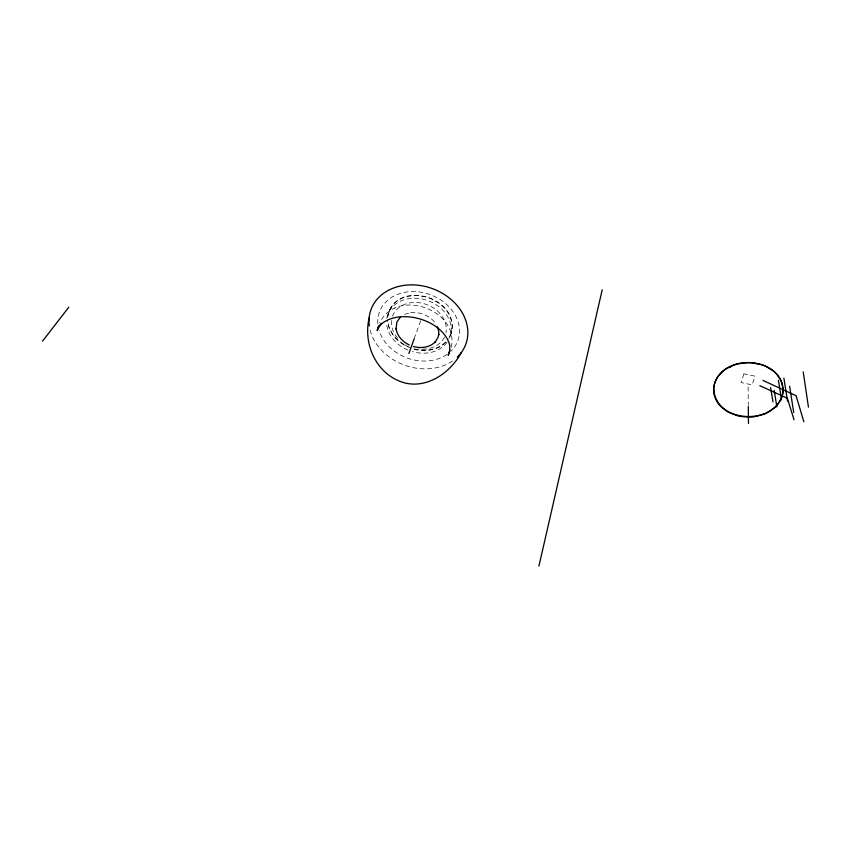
<?xml version="1.0" encoding="UTF-8"?>
<svg xmlns="http://www.w3.org/2000/svg" width="851" height="851" viewBox="0 0 851 851"><rect width="100%" height="100%" fill="white"/><g stroke="black" fill="none" stroke-linecap="round" stroke-linejoin="round"><path stroke-width="0.64" stroke-dasharray="4.25 3.19" d="M387.907 316.381C395.311 277.873 461.221 297.329 451.179 333.315M451.253 347.304C459.551 309.573 396.385 287.585 379.801 322.678M414.182 338.783L420.83 320.391M451.232 333.145L448.732 338.177M389.662 309.902L391.162 307.328A24.19 18.158 89.9 0 1 399.13 299.924A24.243 21.339 -76.3 0 1 410.342 296.105A24.275 23.456 -55.8 0 1 423.064 296.531A24.285 24.147 29.6 0 1 435.286 301.148A24.275 23.317 -82.9 0 1 445.062 309.211A24.232 21.105 -63 0 1 450.86 319.444A24.168 17.86 -49.1 0 1 451.838 330.199A24.094 14.095 -36.4 0 1 448.626 338.762M445.796 342.028C437.095 350.569 423.681 351.665 412.437 348.41M394.47 308.222L395.055 307.998M404.523 314.338L410.448 312.668L409.916 312.721C418.266 311.626 427.011 314.572 433.074 320.412L435.478 323.263M403.874 344.219C395.417 339.666 389.067 330.986 387.843 321.38M404.768 344.708L408.427 346.846M748.103 386.982L748.284 405.204M377.855 323.731A41.731 33.71 20 0 1 430.723 294.84A41.731 33.71 20 0 1 450.892 351.229M446.892 354.484A41.731 33.71 20 0 1 379.12 330.486M444.53 337.017A28.04 22.658 20 0 1 418.607 348.931M397.662 338.081A28.04 22.658 20 0 1 391.492 320.561M392.502 316.221A28.04 22.658 20 0 1 425.021 303.998A28.04 22.658 20 0 1 445.935 332.805M452.466 361.005A50.464 40.742 20 0 1 403.863 364.919A50.464 40.742 20 0 1 370.121 330.028M447.083 342.325A33.019 26.679 20 0 1 412.373 351.633M407.863 350.038A33.019 26.679 20 0 1 386.545 322.221M386.843 318.274A33.019 26.679 20 0 1 426.149 300.009A33.019 26.679 20 0 1 449.626 337.751M387.609 317.115A24.126 14.414 77.1 0 1 391.162 307.328M445.754 342.251A24.03 10.393 -23.3 0 1 439.786 346.921A23.977 7.319 -9.5 0 1 428.713 350.442A23.934 5.297 5.2 0 1 416.341 349.921A23.934 4.638 20.5 0 1 404.491 345.463A23.956 5.414 35.7 0 1 394.885 337.719A23.998 7.531 50.4 0 1 388.95 327.784A24.062 10.691 64.2 0 1 387.609 320.348M743.912 373.897L741.072 382.599L752.114 384.843L755.018 376.153L743.912 373.897"/><path stroke-width="1.28" d="M369.164 317.827C363.345 342.325 374.536 370.27 398.215 380.599C422.936 391.832 449.679 374.376 461.338 352.527M538.917 566.117L602.21 289.755M378.578 325.89L377.195 330.592L378.004 327.954L377.536 329.369L381.588 323.401L379.45 325.773C398.098 306.871 443.158 319.402 449.753 345.251L449.679 350.357L449.785 349.782L448.19 355.314L449.86 351.431M408.863 353.495L414.182 338.783M42.55 341.123L68.793 307.2M400.395 317.008L396.853 322.146L396.077 329.06L396.023 328.401C396.991 335.837 402.683 341.879 409.288 344.953M413.32 346.474C420.894 348.697 430.053 347.548 435.616 341.549L435.138 342.028L437.914 337.613L438.797 334.252L438.69 335.028L438.754 331.465L437.488 326.763M759.858 385.684L787.398 398.3L794.026 419.788M762.985 380.408L796.089 395.726L803.865 421.788M774.165 390.332L776.899 406.938M770.58 387.599L772.985 401.98M778.442 380.45L781.59 399.927M783.888 378.142L787.537 401.108M789.611 386.205L793.749 412.607M803.216 371.876L808.45 407.14M748.306 406.512L748.476 423.436M369.334 325.954A50.464 40.742 20 0 1 431.861 288.404A50.464 40.742 20 0 1 457.306 357.09M713.829 386.684C712.447 423.075 774.846 427.234 782.739 393.449C785.888 355.867 720.297 351.346 713.829 386.684M730.371 366.941A24.764 22.711 81.4 0 0 720.318 374.132A24.796 19.35 68.3 0 0 714.617 383.727A24.86 15.361 56.5 0 0 714.032 394.236A24.956 11.35 44.3 0 0 718.595 404.087A25.073 7.914 31.2 0 0 727.541 411.831A25.179 5.553 17.1 0 0 739.551 416.362A25.222 4.563 2.4 0 0 752.869 417.033A25.2 5.085 -12.4 0 0 765.549 413.714A25.115 7.063 -26.8 0 0 775.729 406.852A25.019 10.255 -40.4 0 0 781.814 397.417A24.934 14.212 -53.2 0 0 782.803 386.811A24.87 18.318 -65.5 0 0 778.463 376.674A24.839 21.924 -79.1 0 0 769.4 368.6A24.924 24.349 65.8 0 0 757.007 363.898A25.573 24.711 6.8 0 0 743.274 363.324A24.977 24.668 -30 0 0 730.371 366.941"/></g></svg>
